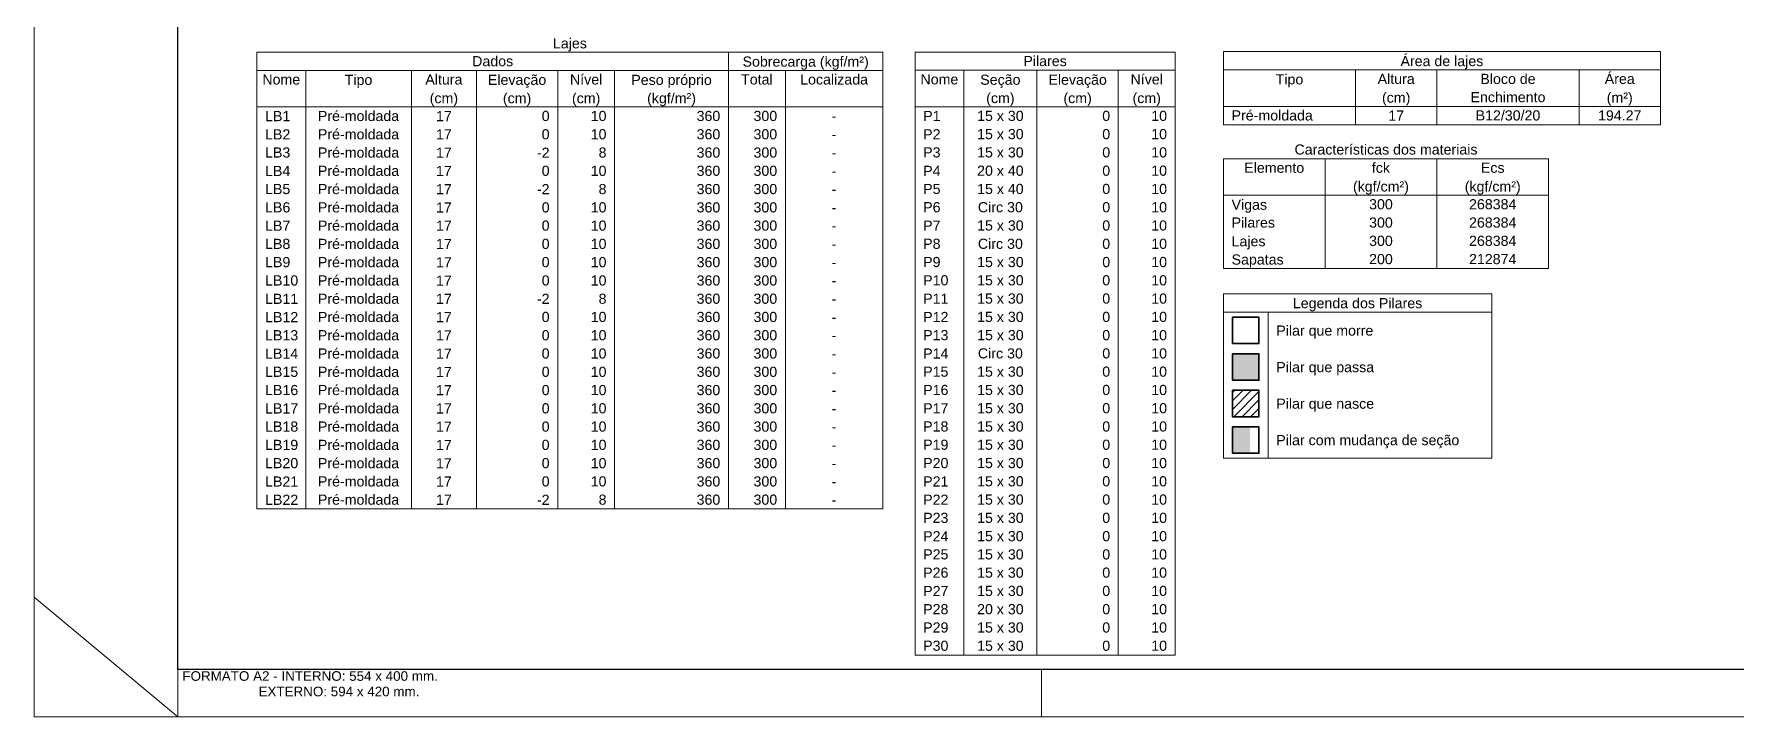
# Model space of a CAD drawing. Header units: millimetres. Extents: x 0 to 59.4, y 0 to 42.
# Drawn here: x 0 to 35.49, y 0 to 14.25 of the extents above; entities that cross this region are included whole.
import ezdxf

# ---------------------------------------------------------------- set-up
doc = ezdxf.new("R2010")
doc.units = ezdxf.units.MM
doc.header["$MEASUREMENT"] = 0
doc.layers.add('FO-Hachuras dos pilares', color=18, linetype='Continuous')
for name, color, linetype, lineweight in [('FO-Pilares', 5, 'Continuous', 35), ('FO-Textos das vigas', 1, 'Continuous', 13), ('FO-Textos dos pilares', 1, 'Continuous', 13), ('FOLHA EXTERNA', 1, 'Continuous', 13), ('Folha_padrão', 3, 'Continuous', 25)]:
    doc.layers.add(name, color=color, linetype=linetype, lineweight=lineweight)
doc.styles.add('Arial', font='')
doc.styles.get('Arial').set_extended_font_data('Arial')

msp = doc.modelspace()

# ---------------------------------------------------------------- hatches: boundary and pattern name
at = {"layer": 'FO-Hachuras dos pilares', "linetype": 'Continuous'}
for points in [[(24.9802, 7.0277), (24.9802, 7.5784), (25.5309, 7.5784), (25.5309, 7.0277), (24.9802, 7.0277)], [(24.9802, 5.5028), (24.9802, 6.0534), (25.3464, 6.0534), (25.3464, 5.5028), (24.9802, 5.5028)]]:
    msp.add_hatch(color=256, dxfattribs=at).paths.add_polyline_path(points)
h = msp.add_hatch(dxfattribs=at)
h.set_pattern_fill('ANSI31', color=256, style=0)
h.paths.add_polyline_path([(24.9802, 6.2652), (24.9802, 6.8159), (25.5309, 6.8159), (25.5309, 6.2652), (24.9802, 6.2652)])

# ---------------------------------------------------------------- linework, layer by layer
at = {"layer": 'FO-Pilares'}
for points in [[(24.9802, 7.7902), (24.9802, 8.3409), (25.5309, 8.3409), (25.5309, 7.7902), (24.9802, 7.7902)], [(24.9802, 7.0277), (24.9802, 7.5784), (25.5309, 7.5784), (25.5309, 7.0277), (24.9802, 7.0277)], [(24.9802, 6.2652), (24.9802, 6.8159), (25.5309, 6.8159), (25.5309, 6.2652), (24.9802, 6.2652)], [(24.9802, 5.5028), (24.9802, 6.0534), (25.5309, 6.0534), (25.5309, 5.5028), (24.9802, 5.5028)]]:
    msp.add_lwpolyline(points, close=True, dxfattribs=at)
at = {"layer": 'FO-Textos das vigas'}
for p, q in [((4.645, 13.8715), (17.6919, 13.8715)), ((4.645, 13.8715), (17.6919, 13.8715)), ((4.645, 13.8715), (4.645, 4.3405)), ((14.4726, 13.8715), (14.4726, 13.4903)), ((17.6919, 13.8715), (17.6919, 4.3405)), ((24.7896, 13.8828), (33.897, 13.8828)), ((24.7896, 13.8828), (24.7896, 12.3578)), ((33.897, 13.8828), (33.897, 12.3578)), ((4.645, 13.4903), (17.6919, 13.4903)), ((5.6617, 13.4903), (5.6617, 4.3405)), ((7.8644, 13.4903), (7.8644, 4.3405)), ((9.2199, 13.4903), (9.2199, 4.3405)), ((10.9143, 13.4903), (10.9143, 4.3405)), ((12.1004, 13.4903), (12.1004, 4.3405)), ((14.4726, 13.4903), (14.4726, 4.3405)), ((15.6586, 13.4903), (15.6586, 4.3405)), ((24.7896, 13.5016), (33.897, 13.5016)), ((27.543, 13.5016), (27.543, 12.3578)), ((29.2374, 13.5016), (29.2374, 12.3578)), ((32.2026, 13.5016), (32.2026, 12.3578)), ((4.645, 12.7278), (17.6919, 12.7278)), ((24.7896, 12.7391), (33.897, 12.7391)), ((24.7896, 12.3578), (33.897, 12.3578)), ((24.7896, 11.648), (31.5672, 11.648)), ((24.7896, 11.648), (24.7896, 9.3605)), ((26.9076, 11.648), (26.9076, 9.3605)), ((29.2374, 11.648), (29.2374, 9.3605)), ((31.5672, 11.648), (31.5672, 9.3605)), ((24.7896, 10.8855), (31.5672, 10.8855)), ((24.7896, 9.3605), (31.5672, 9.3605)), ((24.7896, 8.8313), (30.3811, 8.8313)), ((24.7896, 8.8313), (24.7896, 5.4001)), ((30.3811, 8.8313), (30.3811, 5.4001)), ((24.7896, 8.45), (30.3811, 8.45)), ((25.7215, 8.45), (25.7215, 5.4001)), ((24.7896, 5.4001), (30.3811, 5.4001)), ((4.645, 4.3405), (17.6919, 4.3405))]:
    msp.add_line(p, q, dxfattribs=at)
at = {"layer": 'FO-Textos dos pilares'}
for p, q in [((18.3618, 13.8741), (23.7839, 13.8741)), ((18.3618, 13.8741), (18.3618, 1.2931)), ((23.7839, 13.8741), (23.7839, 1.2931)), ((18.3618, 13.4928), (23.7839, 13.4928)), ((19.3784, 13.4928), (19.3784, 1.2931)), ((20.9034, 13.4928), (20.9034, 1.2931)), ((22.5978, 13.4928), (22.5978, 1.2931)), ((18.3618, 12.7303), (23.7839, 12.7303)), ((18.3618, 1.2931), (23.7839, 1.2931))]:
    msp.add_line(p, q, dxfattribs=at)
at = {"layer": 'FOLHA EXTERNA', "color": 2, "linetype": 'Continuous'}
for p, q in [((0, 42), (0, 0)), ((3, 0), (3, 1)), ((3, 1), (3, 0)), ((21, 0), (21, 1)), ((21, 1), (21, 0)), ((0, 0), (59.4, 0))]:
    msp.add_line(p, q, dxfattribs=at)
at = {"layer": 'FOLHA EXTERNA', "color": 2}
msp.add_line((3, 0.0001), (0, 2.5001), dxfattribs=at)
at = {"layer": 'Folha_padrão', "color": 6, "linetype": 'Continuous'}
for p, q in [((3, 0.9924), (3, 40.9924)), ((58.4, 0.9924), (3, 0.9924))]:
    msp.add_line(p, q, dxfattribs=at)

# ---------------------------------------------------------------- texts
at = {"layer": 'FO-Textos das vigas', "char_height": 0.2118, "line_spacing_factor": 0.798, "style": 'Arial'}
for s, insert, width, attachment_point in [('Lajes', (11.1689, 13.8868), 1.414475, 8), ('Área de lajes', (29.3434, 13.516), 3.453373, 8), ('Dados', (9.5589, 13.5747), 1.710543, 8), ('Sobrecarga (kgf/m²)', (16.0819, 13.5048), 5.260776, 8), ('Nome', (5.1529, 13.1937), 1.578491, 8), ('Tipo', (6.7629, 13.1238), 1.151017, 8), ('Altura', (8.5419, 13.1937), 1.545559, 8), ('Elevação', (10.0669, 13.1238), 2.434408, 8), ('Nível', (11.5069, 13.1937), 1.348288, 8), ('Peso próprio', (13.2869, 13.1238), 3.354576, 8), ('Total', (15.0659, 13.1937), 1.315355, 8), ('Localizada', (16.6749, 13.1937), 2.82895, 8), ('Tipo', (26.1664, 13.135), 1.151017, 8), ('Altura', (28.3904, 13.2049), 1.545559, 8), ('Bloco de', (30.7204, 13.2049), 2.302679, 8), ('Área', (33.0494, 13.2049), 1.249814, 8), ('(cm)', (8.5419, 12.7428), 1.182981, 8), ('(cm)', (10.0669, 12.7428), 1.182981, 8), ('(cm)', (11.5069, 12.7428), 1.182981, 8), ('(kgf/m²)', (13.2869, 12.7428), 2.037606, 8), ('(cm)', (28.3904, 12.754), 1.182981, 8), ('Enchimento', (30.7204, 12.8239), 3.124696, 8), ('(m²)', (33.0494, 12.754), 1.083861, 8), ('LB1', (4.8149, 12.4317), 1.052866, 7), ('Pré-moldada', (6.7629, 12.4317), 3.387185, 8), ('17', (8.5419, 12.4317), 0.658001, 8), ('0', (10.7449, 12.4317), 0.329, 9), ('10', (11.9309, 12.4317), 0.658001, 9), ('360', (14.3029, 12.4317), 0.987001, 9), ('300', (15.4889, 12.4317), 0.987001, 9), ('-', (16.6749, 12.4317), 0.196948, 8), ('Pré-moldada', (24.9594, 12.4429), 3.387185, 7), ('17', (28.3904, 12.4429), 0.658001, 8), ('B12/30/20', (30.7204, 12.4429), 2.697544, 8), ('194.27', (33.0494, 12.4429), 1.80934, 8), ('LB2', (4.8149, 12.0497), 1.052866, 7), ('Pré-moldada', (6.7629, 12.0497), 3.387185, 8), ('17', (8.5419, 12.0497), 0.658001, 8), ('0', (10.7449, 12.0497), 0.329, 9), ('10', (11.9309, 12.0497), 0.658001, 9), ('360', (14.3029, 12.0497), 0.987001, 9), ('300', (15.4889, 12.0497), 0.987001, 9), ('-', (16.6749, 12.0497), 0.196948, 8), ('LB3', (4.8149, 11.6687), 1.052866, 7), ('Pré-moldada', (6.7629, 11.6687), 3.387185, 8), ('17', (8.5419, 11.6687), 0.658001, 8), ('-2', (10.7449, 11.6687), 0.525948, 9), ('8', (11.9309, 11.6687), 0.329, 9), ('360', (14.3029, 11.6687), 0.987001, 9), ('300', (15.4889, 11.6687), 0.987001, 9), ('-', (16.6749, 11.6687), 0.196948, 8), ('Características dos materiais', (28.1784, 11.7323), 7.628998, 8), ('LB4', (4.8149, 11.2877), 1.052866, 7), ('Pré-moldada', (6.7629, 11.2877), 3.387185, 8), ('17', (8.5419, 11.2877), 0.658001, 8), ('0', (10.7449, 11.2877), 0.329, 9), ('10', (11.9309, 11.2877), 0.658001, 9), ('360', (14.3029, 11.2877), 0.987001, 9), ('300', (15.4889, 11.2877), 0.987001, 9), ('-', (16.6749, 11.2877), 0.196948, 8), ('Elemento', (25.8484, 11.3513), 2.499627, 8), ('fck', (28.0724, 11.3513), 0.756475, 8), ('Ecs', (30.4024, 11.3513), 0.987001, 8), ('LB5', (4.8149, 10.9067), 1.052866, 7), ('Pré-moldada', (6.7629, 10.9067), 3.387185, 8), ('17', (8.5419, 10.9067), 0.658001, 8), ('-2', (10.7449, 10.9067), 0.525948, 9), ('8', (11.9309, 10.9067), 0.329, 9), ('360', (14.3029, 10.9067), 0.987001, 9), ('300', (15.4889, 10.9067), 0.987001, 9), ('(kgf/cm²)', (28.0724, 10.9004), 2.333674, 8), ('(kgf/cm²)', (30.4024, 10.9004), 2.333674, 8), ('LB6', (4.8149, 10.5247), 1.052866, 7), ('Pré-moldada', (6.7629, 10.5247), 3.387185, 8), ('17', (8.5419, 10.5247), 0.658001, 8), ('0', (10.7449, 10.5247), 0.329, 9), ('10', (11.9309, 10.5247), 0.658001, 9), ('360', (14.3029, 10.5247), 0.987001, 9), ('300', (15.4889, 10.5247), 0.987001, 9), ('-', (16.6749, 10.9067), 0.196948, 8), ('Vigas', (24.9594, 10.5194), 1.48034, 7), ('300', (28.0724, 10.5893), 0.987001, 8), ('268384', (30.4024, 10.5893), 1.974002, 8), ('LB7', (4.8149, 10.1437), 1.052866, 7), ('Pré-moldada', (6.7629, 10.1437), 3.387185, 8), ('17', (8.5419, 10.1437), 0.658001, 8), ('0', (10.7449, 10.1437), 0.329, 9), ('10', (11.9309, 10.1437), 0.658001, 9), ('360', (14.3029, 10.1437), 0.987001, 9), ('300', (15.4889, 10.1437), 0.987001, 9), ('-', (16.6749, 10.5247), 0.196948, 8), ('Pilares', (24.9594, 10.2073), 1.808694, 7), ('300', (28.0724, 10.2073), 0.987001, 8), ('268384', (30.4024, 10.2073), 1.974002, 8), ('LB8', (4.8149, 9.7627), 1.052866, 7), ('Pré-moldada', (6.7629, 9.7627), 3.387185, 8), ('17', (8.5419, 9.7627), 0.658001, 8), ('0', (10.7449, 9.7627), 0.329, 9), ('10', (11.9309, 9.7627), 0.658001, 9), ('360', (14.3029, 9.7627), 0.987001, 9), ('300', (15.4889, 9.7627), 0.987001, 9), ('-', (16.6749, 10.1437), 0.196948, 8), ('Lajes', (24.9594, 9.7564), 1.414475, 7), ('300', (28.0724, 9.8263), 0.987001, 8), ('268384', (30.4024, 9.8263), 1.974002, 8), ('LB9', (4.8149, 9.3817), 1.052866, 7), ('Pré-moldada', (6.7629, 9.3817), 3.387185, 8), ('17', (8.5419, 9.3817), 0.658001, 8), ('0', (10.7449, 9.3817), 0.329, 9), ('10', (11.9309, 9.3817), 0.658001, 9), ('360', (14.3029, 9.3817), 0.987001, 9), ('300', (15.4889, 9.3817), 0.987001, 9), ('-', (16.6749, 9.7627), 0.196948, 8), ('Sapatas', (24.9594, 9.3754), 2.171273, 7), ('200', (28.0724, 9.4453), 0.987001, 8), ('212874', (30.4024, 9.4453), 1.974002, 8), ('Pré-moldada', (6.7629, 8.9997), 3.387185, 8), ('-', (16.6749, 9.3817), 0.196948, 8), ('LB10', (4.8149, 8.9997), 1.381866, 7), ('17', (8.5419, 8.9997), 0.658001, 8), ('0', (10.7449, 8.9997), 0.329, 9), ('10', (11.9309, 8.9997), 0.658001, 9), ('360', (14.3029, 8.9997), 0.987001, 9), ('300', (15.4889, 8.9997), 0.987001, 9), ('-', (16.6749, 8.9997), 0.196948, 8), ('LB11', (4.8149, 8.6187), 1.381866, 7), ('Pré-moldada', (6.7629, 8.6187), 3.387185, 8), ('17', (8.5419, 8.6187), 0.658001, 8), ('-2', (10.7449, 8.6187), 0.525948, 9), ('8', (11.9309, 8.6187), 0.329, 9), ('360', (14.3029, 8.6187), 0.987001, 9), ('300', (15.4889, 8.6187), 0.987001, 9), ('-', (16.6749, 8.6187), 0.196948, 8), ('Legenda dos Pilares', (27.5854, 8.465), 5.394443, 8), ('LB12', (4.8149, 8.2377), 1.381866, 7), ('Pré-moldada', (6.7629, 8.2377), 3.387185, 8), ('17', (8.5419, 8.2377), 0.658001, 8), ('0', (10.7449, 8.2377), 0.329, 9), ('10', (11.9309, 8.2377), 0.658001, 9), ('360', (14.3029, 8.2377), 0.987001, 9), ('300', (15.4889, 8.2377), 0.987001, 9), ('-', (16.6749, 8.2377), 0.196948, 8), ('Pilar que morre', (25.8914, 7.893), 4.044218, 7), ('LB13', (4.8149, 7.8567), 1.381866, 7), ('Pré-moldada', (6.7629, 7.8567), 3.387185, 8), ('17', (8.5419, 7.8567), 0.658001, 8), ('0', (10.7449, 7.8567), 0.329, 9), ('10', (11.9309, 7.8567), 0.658001, 9), ('360', (14.3029, 7.8567), 0.987001, 9), ('300', (15.4889, 7.8567), 0.987001, 9), ('-', (16.6749, 7.8567), 0.196948, 8), ('LB14', (4.8149, 7.4757), 1.381866, 7), ('Pré-moldada', (6.7629, 7.4757), 3.387185, 8), ('17', (8.5419, 7.4757), 0.658001, 8), ('0', (10.7449, 7.4757), 0.329, 9), ('10', (11.9309, 7.4757), 0.658001, 9), ('360', (14.3029, 7.4757), 0.987001, 9), ('300', (15.4889, 7.4757), 0.987001, 9), ('-', (16.6749, 7.4757), 0.196948, 8), ('LB15', (4.8149, 7.0937), 1.381866, 7), ('Pré-moldada', (6.7629, 7.0937), 3.387185, 8), ('17', (8.5419, 7.0937), 0.658001, 8), ('0', (10.7449, 7.0937), 0.329, 9), ('10', (11.9309, 7.0937), 0.658001, 9), ('360', (14.3029, 7.0937), 0.987001, 9), ('300', (15.4889, 7.0937), 0.987001, 9), ('-', (16.6749, 7.0937), 0.196948, 8), ('Pilar que passa', (25.8914, 7.13), 4.078441, 7), ('LB16', (4.8149, 6.7127), 1.381866, 7), ('Pré-moldada', (6.7629, 6.7127), 3.387185, 8), ('17', (8.5419, 6.7127), 0.658001, 8), ('0', (10.7449, 6.7127), 0.329, 9), ('10', (11.9309, 6.7127), 0.658001, 9), ('360', (14.3029, 6.7127), 0.987001, 9), ('300', (15.4889, 6.7127), 0.987001, 9), ('-', (16.6749, 6.7127), 0.196948, 8), ('LB17', (4.8149, 6.3317), 1.381866, 7), ('Pré-moldada', (6.7629, 6.3317), 3.387185, 8), ('17', (8.5419, 6.3317), 0.658001, 8), ('0', (10.7449, 6.3317), 0.329, 9), ('10', (11.9309, 6.3317), 0.658001, 9), ('360', (14.3029, 6.3317), 0.987001, 9), ('300', (15.4889, 6.3317), 0.987001, 9), ('-', (16.6749, 6.3317), 0.196948, 8), ('Pilar que nasce', (25.8914, 6.368), 4.078441, 7), ('LB18', (4.8149, 5.9507), 1.381866, 7), ('Pré-moldada', (6.7629, 5.9507), 3.387185, 8), ('17', (8.5419, 5.9507), 0.658001, 8), ('0', (10.7449, 5.9507), 0.329, 9), ('10', (11.9309, 5.9507), 0.658001, 9), ('360', (14.3029, 5.9507), 0.987001, 9), ('300', (15.4889, 5.9507), 0.987001, 9), ('-', (16.6749, 5.9507), 0.196948, 8), ('LB19', (4.8149, 5.5687), 1.381866, 7), ('Pré-moldada', (6.7629, 5.5687), 3.387185, 8), ('17', (8.5419, 5.5687), 0.658001, 8), ('0', (10.7449, 5.5687), 0.329, 9), ('10', (11.9309, 5.5687), 0.658001, 9), ('360', (14.3029, 5.5687), 0.987001, 9), ('300', (15.4889, 5.5687), 0.987001, 9), ('Pilar com mudança de seção', (25.8914, 5.606), 7.630291, 7), ('LB20', (4.8149, 5.1877), 1.381866, 7), ('Pré-moldada', (6.7629, 5.1877), 3.387185, 8), ('17', (8.5419, 5.1877), 0.658001, 8), ('0', (10.7449, 5.1877), 0.329, 9), ('10', (11.9309, 5.1877), 0.658001, 9), ('360', (14.3029, 5.1877), 0.987001, 9), ('300', (15.4889, 5.1877), 0.987001, 9), ('-', (16.6749, 5.5687), 0.196948, 8), ('LB21', (4.8149, 4.8067), 1.381866, 7), ('Pré-moldada', (6.7629, 4.8067), 3.387185, 8), ('17', (8.5419, 4.8067), 0.658001, 8), ('0', (10.7449, 4.8067), 0.329, 9), ('10', (11.9309, 4.8067), 0.658001, 9), ('360', (14.3029, 4.8067), 0.987001, 9), ('300', (15.4889, 4.8067), 0.987001, 9), ('-', (16.6749, 5.1877), 0.196948, 8), ('LB22', (4.8149, 4.4257), 1.381866, 7), ('Pré-moldada', (6.7629, 4.4257), 3.387185, 8), ('17', (8.5419, 4.4257), 0.658001, 8), ('-2', (10.7449, 4.4257), 0.525948, 9), ('8', (11.9309, 4.4257), 0.329, 9), ('360', (14.3029, 4.4257), 0.987001, 9), ('300', (15.4889, 4.4257), 0.987001, 9), ('-', (16.6749, 4.8067), 0.196948, 8), ('-', (16.6749, 4.4257), 0.196948, 8)]:
    msp.add_mtext(s, dxfattribs=dict(at, insert=insert, width=width, attachment_point=attachment_point))
at = {"layer": 'FO-Textos dos pilares', "char_height": 0.2118, "line_spacing_factor": 0.798, "style": 'Arial'}
for s, insert, width, attachment_point in [('Pilares', (21.0726, 13.5778), 1.808694, 8), ('Nome', (18.8696, 13.1958), 1.578491, 8), ('Seção', (20.1406, 13.1259), 1.677934, 8), ('Elevação', (21.7506, 13.1259), 2.434408, 8), ('Nível', (23.1906, 13.1958), 1.348288, 8), ('(cm)', (20.1406, 12.7449), 1.182981, 8), ('(cm)', (21.7506, 12.7449), 1.182981, 8), ('(cm)', (23.1906, 12.7449), 1.182981, 8), ('P1', (18.5316, 12.4338), 0.723865, 7), ('15 x 30', (20.1406, 12.4338), 1.940747, 8), ('0', (22.4286, 12.4338), 0.329, 9), ('10', (23.6146, 12.4338), 0.658001, 9), ('P2', (18.5316, 12.0528), 0.723865, 7), ('15 x 30', (20.1406, 12.0528), 1.940747, 8), ('0', (22.4286, 12.0528), 0.329, 9), ('10', (23.6146, 12.0528), 0.658001, 9), ('P3', (18.5316, 11.6718), 0.723865, 7), ('15 x 30', (20.1406, 11.6718), 1.940747, 8), ('0', (22.4286, 11.6718), 0.329, 9), ('10', (23.6146, 11.6718), 0.658001, 9), ('P4', (18.5316, 11.2898), 0.723865, 7), ('20 x 40', (20.1406, 11.2898), 1.940747, 8), ('0', (22.4286, 11.2898), 0.329, 9), ('10', (23.6146, 11.2898), 0.658001, 9), ('P5', (18.5316, 10.9088), 0.723865, 7), ('15 x 40', (20.1406, 10.9088), 1.940747, 8), ('0', (22.4286, 10.9088), 0.329, 9), ('10', (23.6146, 10.9088), 0.658001, 9), ('P6', (18.5316, 10.5278), 0.723865, 7), ('Circ 30', (20.1406, 10.5278), 1.874236, 8), ('0', (22.4286, 10.5278), 0.329, 9), ('10', (23.6146, 10.5278), 0.658001, 9), ('P7', (18.5316, 10.1468), 0.723865, 7), ('15 x 30', (20.1406, 10.1468), 1.940747, 8), ('0', (22.4286, 10.1468), 0.329, 9), ('10', (23.6146, 10.1468), 0.658001, 9), ('P8', (18.5316, 9.7648), 0.723865, 7), ('Circ 30', (20.1406, 9.7648), 1.874236, 8), ('0', (22.4286, 9.7648), 0.329, 9), ('10', (23.6146, 9.7648), 0.658001, 9), ('P9', (18.5316, 9.3838), 0.723865, 7), ('15 x 30', (20.1406, 9.3838), 1.940747, 8), ('0', (22.4286, 9.3838), 0.329, 9), ('10', (23.6146, 9.3838), 0.658001, 9), ('P10', (18.5316, 9.0028), 1.052866, 7), ('15 x 30', (20.1406, 9.0028), 1.940747, 8), ('0', (22.4286, 9.0028), 0.329, 9), ('10', (23.6146, 9.0028), 0.658001, 9), ('P11', (18.5316, 8.6218), 1.052866, 7), ('15 x 30', (20.1406, 8.6218), 1.940747, 8), ('0', (22.4286, 8.6218), 0.329, 9), ('10', (23.6146, 8.6218), 0.658001, 9), ('P12', (18.5316, 8.2398), 1.052866, 7), ('15 x 30', (20.1406, 8.2398), 1.940747, 8), ('0', (22.4286, 8.2398), 0.329, 9), ('10', (23.6146, 8.2398), 0.658001, 9), ('P13', (18.5316, 7.8588), 1.052866, 7), ('15 x 30', (20.1406, 7.8588), 1.940747, 8), ('0', (22.4286, 7.8588), 0.329, 9), ('10', (23.6146, 7.8588), 0.658001, 9), ('P14', (18.5316, 7.4778), 1.052866, 7), ('Circ 30', (20.1406, 7.4778), 1.874236, 8), ('0', (22.4286, 7.4778), 0.329, 9), ('10', (23.6146, 7.4778), 0.658001, 9), ('P15', (18.5316, 7.0968), 1.052866, 7), ('15 x 30', (20.1406, 7.0968), 1.940747, 8), ('0', (22.4286, 7.0968), 0.329, 9), ('10', (23.6146, 7.0968), 0.658001, 9), ('P16', (18.5316, 6.7148), 1.052866, 7), ('15 x 30', (20.1406, 6.7148), 1.940747, 8), ('0', (22.4286, 6.7148), 0.329, 9), ('10', (23.6146, 6.7148), 0.658001, 9), ('P17', (18.5316, 6.3338), 1.052866, 7), ('15 x 30', (20.1406, 6.3338), 1.940747, 8), ('0', (22.4286, 6.3338), 0.329, 9), ('10', (23.6146, 6.3338), 0.658001, 9), ('P18', (18.5316, 5.9528), 1.052866, 7), ('15 x 30', (20.1406, 5.9528), 1.940747, 8), ('0', (22.4286, 5.9528), 0.329, 9), ('10', (23.6146, 5.9528), 0.658001, 9), ('P19', (18.5316, 5.5718), 1.052866, 7), ('15 x 30', (20.1406, 5.5718), 1.940747, 8), ('0', (22.4286, 5.5718), 0.329, 9), ('10', (23.6146, 5.5718), 0.658001, 9), ('P20', (18.5316, 5.1898), 1.052866, 7), ('15 x 30', (20.1406, 5.1898), 1.940747, 8), ('0', (22.4286, 5.1898), 0.329, 9), ('10', (23.6146, 5.1898), 0.658001, 9), ('P21', (18.5316, 4.8088), 1.052866, 7), ('15 x 30', (20.1406, 4.8088), 1.940747, 8), ('0', (22.4286, 4.8088), 0.329, 9), ('10', (23.6146, 4.8088), 0.658001, 9), ('P22', (18.5316, 4.4278), 1.052866, 7), ('15 x 30', (20.1406, 4.4278), 1.940747, 8), ('0', (22.4286, 4.4278), 0.329, 9), ('10', (23.6146, 4.4278), 0.658001, 9), ('P23', (18.5316, 4.0468), 1.052866, 7), ('15 x 30', (20.1406, 4.0468), 1.940747, 8), ('0', (22.4286, 4.0468), 0.329, 9), ('10', (23.6146, 4.0468), 0.658001, 9), ('P24', (18.5316, 3.6648), 1.052866, 7), ('15 x 30', (20.1406, 3.6648), 1.940747, 8), ('0', (22.4286, 3.6648), 0.329, 9), ('10', (23.6146, 3.6648), 0.658001, 9), ('P25', (18.5316, 3.2838), 1.052866, 7), ('15 x 30', (20.1406, 3.2838), 1.940747, 8), ('0', (22.4286, 3.2838), 0.329, 9), ('10', (23.6146, 3.2838), 0.658001, 9), ('P26', (18.5316, 2.9028), 1.052866, 7), ('15 x 30', (20.1406, 2.9028), 1.940747, 8), ('0', (22.4286, 2.9028), 0.329, 9), ('10', (23.6146, 2.9028), 0.658001, 9), ('P27', (18.5316, 2.5218), 1.052866, 7), ('15 x 30', (20.1406, 2.5218), 1.940747, 8), ('0', (22.4286, 2.5218), 0.329, 9), ('10', (23.6146, 2.5218), 0.658001, 9), ('P28', (18.5316, 2.1408), 1.052866, 7), ('20 x 30', (20.1406, 2.1408), 1.940747, 8), ('0', (22.4286, 2.1408), 0.329, 9), ('10', (23.6146, 2.1408), 0.658001, 9), ('P29', (18.5316, 1.7588), 1.052866, 7), ('15 x 30', (20.1406, 1.7588), 1.940747, 8), ('0', (22.4286, 1.7588), 0.329, 9), ('10', (23.6146, 1.7588), 0.658001, 9), ('P30', (18.5316, 1.3778), 1.052866, 7), ('15 x 30', (20.1406, 1.3778), 1.940747, 8), ('0', (22.4286, 1.3778), 0.329, 9), ('10', (23.6146, 1.3778), 0.658001, 9)]:
    msp.add_mtext(s, dxfattribs=dict(at, insert=insert, width=width, attachment_point=attachment_point))
at = {"layer": 'FOLHA EXTERNA', "color": 2, "char_height": 0.2, "attachment_point": 7, "line_spacing_factor": 0.9, "style": 'Arial'}
for s, insert, width in [('FORMATO A2 - INTERNO: 554 x 400 mm.', (3.0911, 0.7519), 10.650609), ('EXTERNO: 594 x 420 mm.', (4.6781, 0.4289), 6.707927)]:
    msp.add_mtext(s, dxfattribs=dict(at, insert=insert, width=width))

doc.saveas('drawing.dxf')
